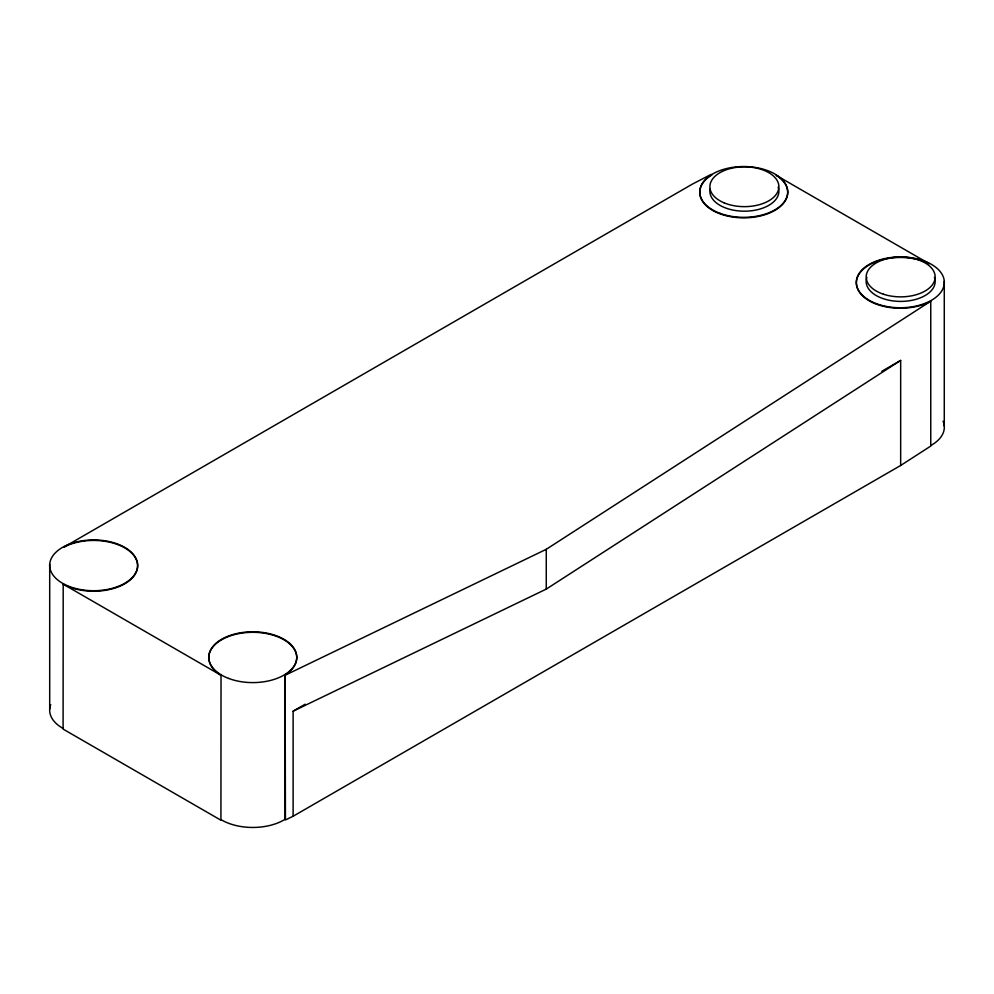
<?xml version="1.0" encoding="UTF-8"?>
<svg xmlns="http://www.w3.org/2000/svg" width="994" height="994" viewBox="0 0 994 994"><rect width="100%" height="100%" fill="white"/><g stroke="black" fill="none" stroke-linecap="round" stroke-linejoin="round"><path stroke-width="1.49" d="M49.7 709.082L49.7 564.219M285.116 674.914L285.427 819.963L293.118 816.248L900.663 465.478L930.757 446.07L930.757 301.194A43.984 25.397 0 0 1 869.514 300.983A43.984 25.397 0 0 1 868.01 265.634A43.984 25.397 0 0 1 929.166 263.683L776.177 175.304A43.984 25.397 0 0 1 774.152 210.803A43.984 25.397 0 0 1 712.623 210.405A43.984 25.397 0 0 1 711.977 174.882L711.145 174.397L692.458 184.064L63.84 547.16A43.984 25.397 0 0 1 125.381 548.253A43.984 25.397 0 0 1 124.759 583.789A43.984 25.397 0 0 1 63.194 584.161L221.028 675.286A43.984 25.397 0 0 1 221.674 639.738A43.984 25.397 0 0 1 283.24 639.39A43.984 25.397 0 0 1 285.116 674.914L285.116 819.267A43.984 25.397 0 0 1 221.028 819.64M944.275 426.103L944.275 281.24M285.427 675.1L546.265 549.309L930.757 301.194M293.118 816.248L293.118 711.182L546.265 589.094L900.663 360.412L900.663 465.478M293.118 711.182L305.208 704.199M881.852 371.271L900.663 360.412M546.265 549.309L546.265 589.094M221.028 675.286L220.929 820.212L63.094 729.087L63.194 584.161M943.07 421.195A43.984 25.397 0 0 1 930.757 445.548M63.194 728.515A43.984 25.397 0 0 1 50.731 704.634M934.435 277.413A34.504 19.917 0 0 1 900.663 301.406A34.504 19.917 0 0 1 866.892 277.413M778.153 187.183A34.504 19.917 0 0 1 746.159 211.163A34.504 19.917 0 0 1 710.076 189.208M876.161 303.568A43.984 25.397 0 0 0 944.25 283.824A43.984 25.397 0 0 0 880.597 259.645A43.984 25.397 0 0 0 876.161 303.568M720.103 213.362A43.984 25.397 0 0 0 787.683 193.047A43.984 25.397 0 0 0 723.433 169.415A43.984 25.397 0 0 0 720.103 213.362M228.595 678.417A43.984 25.397 0 0 0 296.684 658.674A43.984 25.397 0 0 0 233.031 634.495A43.984 25.397 0 0 0 228.595 678.417M70.015 586.746A43.984 25.397 0 0 0 137.594 566.431A43.984 25.397 0 0 0 73.332 542.799A43.984 25.397 0 0 0 70.015 586.746M883.417 294.199A34.504 19.917 0 0 0 935.168 276.953A34.504 19.917 0 0 0 883.417 259.707A34.504 19.917 0 0 0 883.417 294.199M724.141 202.863A34.504 19.917 0 0 0 778.7 188.785A34.504 19.917 0 0 0 730.317 168.545A34.504 19.917 0 0 0 724.141 202.863"/></g></svg>
